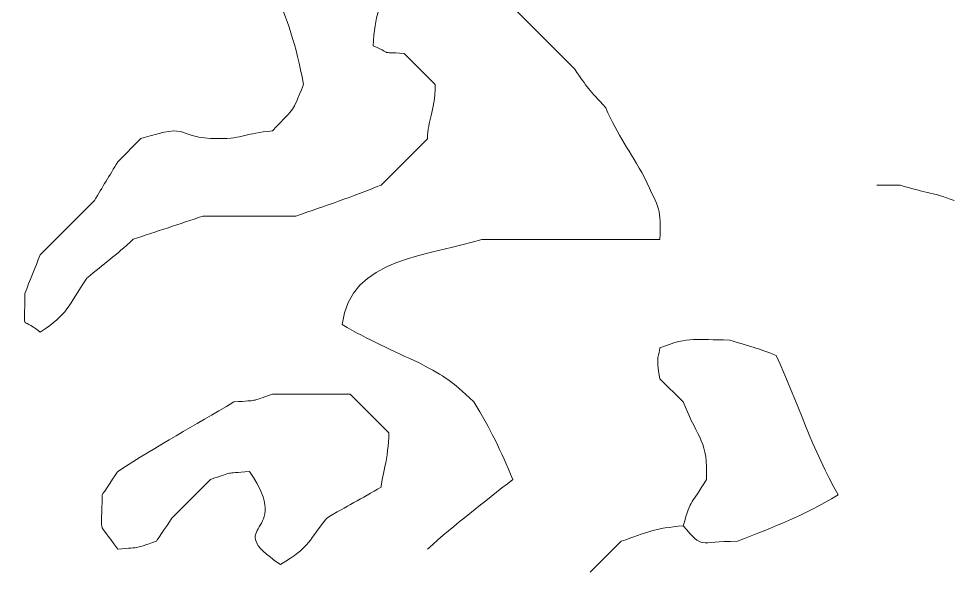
# Model space of a CAD drawing. Header units: centimetres. Extents: x -40.3 to 39, y -29.8 to 28.8.
# Drawn here: x 6.579 to 8.625, y -16.572 to -15.36 of the extents above; entities that cross this region are included whole.
import ezdxf

# ---------------------------------------------------------------- set-up
doc = ezdxf.new("R2010")
doc.units = ezdxf.units.CM
doc.header["$MEASUREMENT"] = 0
doc.layers.add('layer 1', color=7, linetype='Continuous')

msp = doc.modelspace()

# ---------------------------------------------------------------- linework, layer by layer
at = {"layer": 'layer 1', "color": 225, "lineweight": 0}
for points, knots in [([(7.47287, -16.52084), (7.53295, -16.46535), (7.5967, -16.41903), (7.65921, -16.36836), (7.65921, -16.36836), (7.63439, -16.30645), (7.60919, -16.25683), (7.57453, -16.19894), (7.57453, -16.19894), (7.52117, -16.14969), (7.51566, -16.14621), (7.45592, -16.11423), (7.45592, -16.11423), (7.39791, -16.08726), (7.34229, -16.06295), (7.28652, -16.02952), (7.28652, -16.02952), (7.30093, -15.88339), (7.48309, -15.87833), (7.59145, -15.8432), (7.59145, -15.8432), (7.59145, -15.8432), (7.98109, -15.84318), (7.98109, -15.84318), (7.98109, -15.84318), (7.98395, -15.77533), (7.98068, -15.77981), (7.94719, -15.70765), (7.94719, -15.70765), (7.91663, -15.65052), (7.88814, -15.61584), (7.86251, -15.55518), (7.86251, -15.55518), (7.82584, -15.51535), (7.82251, -15.51158), (7.79472, -15.47049), (7.79472, -15.47049), (7.79472, -15.47049), (7.54063, -15.21636), (7.54063, -15.21636), (7.54063, -15.21636), (7.53963, -15.21435), (7.5086, -15.16842), (7.50676, -15.16556), (7.50676, -15.16556), (7.50676, -15.16556), (7.43902, -15.0978), (7.43902, -15.0978), (7.43902, -15.0978), (7.41866, -15.03501), (7.42207, -15.04931), (7.42207, -14.9792)], [0, 0, 0, 0, 0.0714286, 0.0714286, 0.0714286, 0.0714286, 0.1428571, 0.1428571, 0.1428571, 0.1428571, 0.2142857, 0.2142857, 0.2142857, 0.2142857, 0.2857143, 0.2857143, 0.2857143, 0.2857143, 0.3571429, 0.3571429, 0.3571429, 0.3571429, 0.4285714, 0.4285714, 0.4285714, 0.4285714, 0.5, 0.5, 0.5, 0.5, 0.5714286, 0.5714286, 0.5714286, 0.5714286, 0.6428571, 0.6428571, 0.6428571, 0.6428571, 0.7142857, 0.7142857, 0.7142857, 0.7142857, 0.7857143, 0.7857143, 0.7857143, 0.7857143, 0.8571429, 0.8571429, 0.8571429, 0.8571429, 1, 1, 1, 1]), ([(7.473, -15.6229), (7.473, -15.6229), (7.37136, -15.72453), (7.37136, -15.72453), (7.37136, -15.72453), (7.30699, -15.75036), (7.25033, -15.7697), (7.18498, -15.7923), (7.18498, -15.7923), (7.18498, -15.7923), (6.98168, -15.79232), (6.98168, -15.79232), (6.98168, -15.79232), (6.93102, -15.80984), (6.8799, -15.82559), (6.82921, -15.84312), (6.82921, -15.84312), (6.78979, -15.87953), (6.76725, -15.89564), (6.72758, -15.9278), (6.72758, -15.9278), (6.68658, -15.99053), (6.68726, -16.00577), (6.62594, -16.04641), (6.62594, -16.04641), (6.57892, -16.006), (6.5941, -16.05473), (6.59209, -15.96172), (6.59209, -15.96172), (6.60344, -15.93389), (6.61474, -15.9049), (6.62594, -15.87701), (6.62594, -15.87701), (6.62594, -15.87701), (6.74454, -15.75841), (6.74454, -15.75841), (6.74454, -15.75841), (6.76189, -15.72902), (6.7778, -15.70302), (6.79536, -15.67372), (6.79536, -15.67372), (6.79536, -15.67372), (6.84618, -15.62288), (6.84618, -15.62288), (6.84618, -15.62288), (6.96322, -15.58495), (6.91633, -15.62288), (7.0156, -15.62288), (7.0156, -15.62288), (7.07288, -15.6229), (7.07278, -15.61067), (7.13418, -15.60597), (7.13418, -15.60597), (7.18875, -15.54683), (7.17311, -15.57253), (7.20194, -15.50432), (7.20194, -15.50432), (7.18487, -15.41395), (7.16735, -15.36674), (7.13418, -15.2841), (7.13418, -15.2841), (7.13418, -15.21448), (7.12863, -15.24041), (7.15113, -15.18247), (7.15113, -15.18247), (7.15113, -15.18247), (7.21891, -15.18245), (7.21891, -15.18245), (7.21891, -15.18245), (7.2556, -15.19566), (7.25462, -15.19745), (7.28665, -15.21634), (7.28665, -15.21634), (7.33559, -15.19525), (7.2928, -15.20424), (7.3544, -15.19941), (7.3544, -15.19941), (7.42532, -15.29894), (7.3573, -15.2869), (7.3544, -15.41961), (7.3544, -15.41961), (7.40333, -15.44072), (7.36056, -15.43173), (7.42214, -15.43658), (7.42214, -15.43658), (7.42214, -15.43658), (7.4899, -15.50432), (7.4899, -15.50432), (7.4899, -15.50432), (7.48849, -15.56809), (7.47298, -15.58177), (7.473, -15.6229)], [0, 0, 0, 0, 0.0416667, 0.0416667, 0.0416667, 0.0416667, 0.0833333, 0.0833333, 0.0833333, 0.0833333, 0.125, 0.125, 0.125, 0.125, 0.1666667, 0.1666667, 0.1666667, 0.1666667, 0.2083333, 0.2083333, 0.2083333, 0.2083333, 0.25, 0.25, 0.25, 0.25, 0.2916667, 0.2916667, 0.2916667, 0.2916667, 0.3333333, 0.3333333, 0.3333333, 0.3333333, 0.375, 0.375, 0.375, 0.375, 0.4166667, 0.4166667, 0.4166667, 0.4166667, 0.4583333, 0.4583333, 0.4583333, 0.4583333, 0.5, 0.5, 0.5, 0.5, 0.5416667, 0.5416667, 0.5416667, 0.5416667, 0.5833333, 0.5833333, 0.5833333, 0.5833333, 0.625, 0.625, 0.625, 0.625, 0.6666667, 0.6666667, 0.6666667, 0.6666667, 0.7083333, 0.7083333, 0.7083333, 0.7083333, 0.75, 0.75, 0.75, 0.75, 0.7916667, 0.7916667, 0.7916667, 0.7916667, 0.8333333, 0.8333333, 0.8333333, 0.8333333, 0.875, 0.875, 0.875, 0.875, 0.9166667, 0.9166667, 0.9166667, 0.9166667, 1, 1, 1, 1]), ([(8.45543, -15.72456), (8.45543, -15.72456), (8.50625, -15.72458), (8.50625, -15.72458), (8.50625, -15.72458), (8.55696, -15.74103), (8.57536, -15.73924), (8.62485, -15.75845)], [0, 0, 0, 0, 0.3333333, 0.3333333, 0.3333333, 0.3333333, 1, 1, 1, 1]), ([(8.03203, -16.47002), (8.05052, -16.40571), (8.0484, -16.42676), (8.08285, -16.36836), (8.08285, -16.36836), (8.08639, -16.2838), (8.06646, -16.28481), (8.03203, -16.19897), (8.03203, -16.19897), (8.03203, -16.19897), (7.98122, -16.14813), (7.98122, -16.14813), (7.98122, -16.14813), (7.97071, -16.09812), (7.98021, -16.09708), (7.98122, -16.08036), (7.98122, -16.08036), (8.04795, -16.0545), (8.05858, -16.06344), (8.13369, -16.06344), (8.13369, -16.06344), (8.1746, -16.07671), (8.19548, -16.08096), (8.23532, -16.09731), (8.23532, -16.09731), (8.28213, -16.19801), (8.31504, -16.30555), (8.37085, -16.40224), (8.37085, -16.40224), (8.29186, -16.44955), (8.23377, -16.47055), (8.15061, -16.50389), (8.15061, -16.50389), (8.062, -16.50387), (8.0773, -16.52272), (8.03203, -16.47002), (8.03203, -16.47002), (7.96948, -16.47482), (7.95191, -16.48473), (7.89648, -16.50387), (7.89648, -16.50387), (7.89648, -16.50387), (7.82874, -16.57166), (7.82874, -16.57166)], [0, 0, 0, 0, 0.0833333, 0.0833333, 0.0833333, 0.0833333, 0.1666667, 0.1666667, 0.1666667, 0.1666667, 0.25, 0.25, 0.25, 0.25, 0.3333333, 0.3333333, 0.3333333, 0.3333333, 0.4166667, 0.4166667, 0.4166667, 0.4166667, 0.5, 0.5, 0.5, 0.5, 0.5833333, 0.5833333, 0.5833333, 0.5833333, 0.6666667, 0.6666667, 0.6666667, 0.6666667, 0.75, 0.75, 0.75, 0.75, 0.8333333, 0.8333333, 0.8333333, 0.8333333, 1, 1, 1, 1]), ([(7.37134, -16.38531), (7.32991, -16.41013), (7.29421, -16.42825), (7.25276, -16.45305), (7.25276, -16.45305), (7.20267, -16.51486), (7.21987, -16.5117), (7.15113, -16.55471), (7.15113, -16.55471), (7.01588, -16.46294), (7.18542, -16.49469), (7.08334, -16.35142), (7.08334, -16.35142), (7.0252, -16.35599), (7.05284, -16.35082), (6.99867, -16.36834), (6.99867, -16.36834), (6.99867, -16.36834), (6.91398, -16.45305), (6.91398, -16.45305), (6.91398, -16.45305), (6.91298, -16.45506), (6.88195, -16.50097), (6.88009, -16.50387), (6.88009, -16.50387), (6.83034, -16.52035), (6.84893, -16.51668), (6.7954, -16.5208), (6.7954, -16.5208), (6.74747, -16.4535), (6.76153, -16.4935), (6.76153, -16.40221), (6.76153, -16.40221), (6.76253, -16.40019), (6.79357, -16.35428), (6.7954, -16.35138), (6.7954, -16.35138), (6.88583, -16.29226), (6.96083, -16.25202), (7.04949, -16.19892), (7.04949, -16.19892), (7.10767, -16.19436), (7.08005, -16.19952), (7.1342, -16.18196), (7.1342, -16.18196), (7.1342, -16.18196), (7.30362, -16.18196), (7.30362, -16.18196), (7.30362, -16.18196), (7.30362, -16.18196), (7.38831, -16.26669), (7.38831, -16.26669), (7.38831, -16.26669), (7.38831, -16.3184), (7.37141, -16.37216), (7.37134, -16.38531)], [0, 0, 0, 0, 0.0666667, 0.0666667, 0.0666667, 0.0666667, 0.1333333, 0.1333333, 0.1333333, 0.1333333, 0.2, 0.2, 0.2, 0.2, 0.2666667, 0.2666667, 0.2666667, 0.2666667, 0.3333333, 0.3333333, 0.3333333, 0.3333333, 0.4, 0.4, 0.4, 0.4, 0.4666667, 0.4666667, 0.4666667, 0.4666667, 0.5333333, 0.5333333, 0.5333333, 0.5333333, 0.6, 0.6, 0.6, 0.6, 0.6666667, 0.6666667, 0.6666667, 0.6666667, 0.7333333, 0.7333333, 0.7333333, 0.7333333, 0.8, 0.8, 0.8, 0.8, 0.8666667, 0.8666667, 0.8666667, 0.8666667, 1, 1, 1, 1])]:
    msp.add_open_spline(points, degree=3, knots=knots, dxfattribs=at)

doc.saveas('drawing.dxf')
